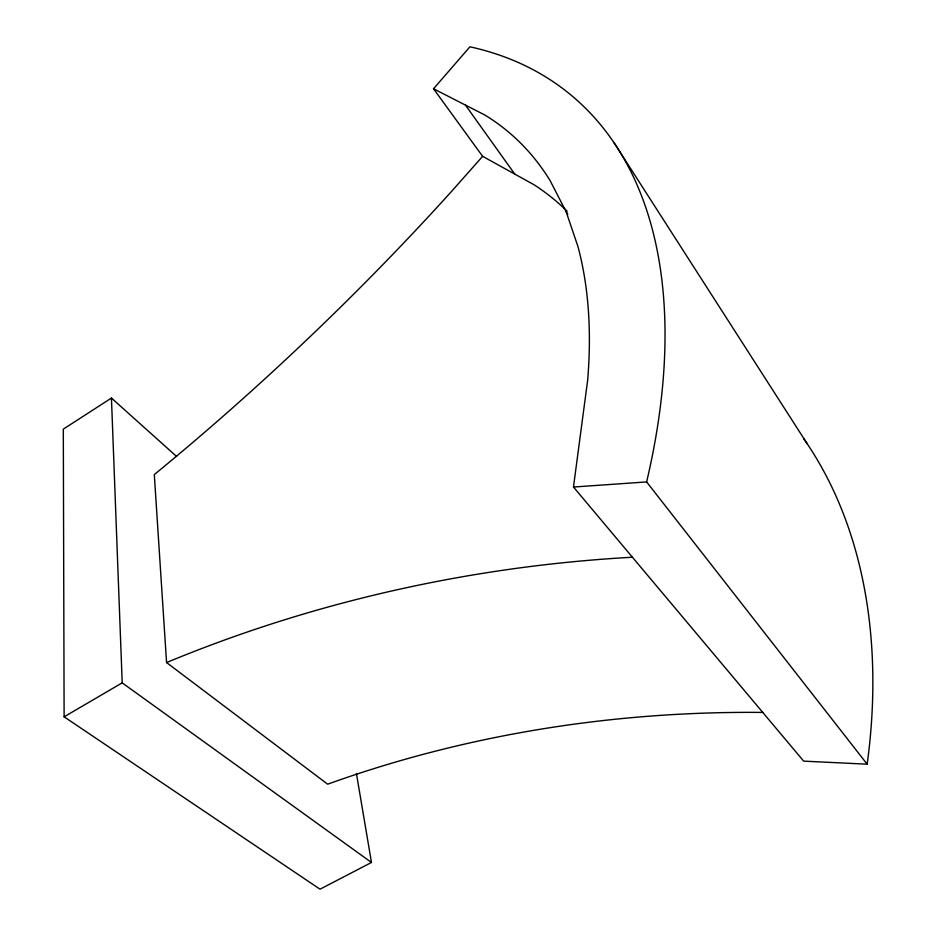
<?xml version="1.0" encoding="UTF-8"?>
<svg xmlns="http://www.w3.org/2000/svg" width="936" height="936" viewBox="0 0 936 936"><rect width="100%" height="100%" fill="white"/><g stroke="black" fill="none" stroke-linecap="round" stroke-linejoin="round"><path stroke-width="1.4" d="M573.475 487.036L587.644 380.285A673.452 359.482 -50.8 0 0 577.968 246.613L566.186 211.852L550.064 180.519A673.253 359.401 -50.8 0 0 484.743 114.964L433.532 88.768L469.93 46.8A755.212 407.757 -51.1 0 1 646.624 481.923L867.169 764.185L803.673 761.132L573.475 487.036L646.624 481.923M567.157 211.232A642.435 368.48 -51.5 0 0 534.187 184.837L482.625 156.324L452.252 190.628A974.809 338.703 -43.4 0 1 154.3 474.587L166.561 662.559L327.647 784.192C466.795 734.105 615.034 710.95 762.77 712.425M176.6 456.475L111.442 398.046L63.309 429.144L64.116 716.812L320.018 889.2L371.475 862.465L356.429 773.522M64.116 716.812L122.206 682.859L111.442 398.046M166.561 662.559C314.379 601.228 472.703 566.128 632.42 557.224M122.206 682.859L371.475 862.465M433.532 88.768L482.625 156.324M465.449 105.089L514.777 174.108M566.186 211.852L567.836 214.204M613.876 142.483L807.241 443.828M803.907 438.949A615.759 429.811 -54.8 0 1 867.169 764.185"/></g></svg>
